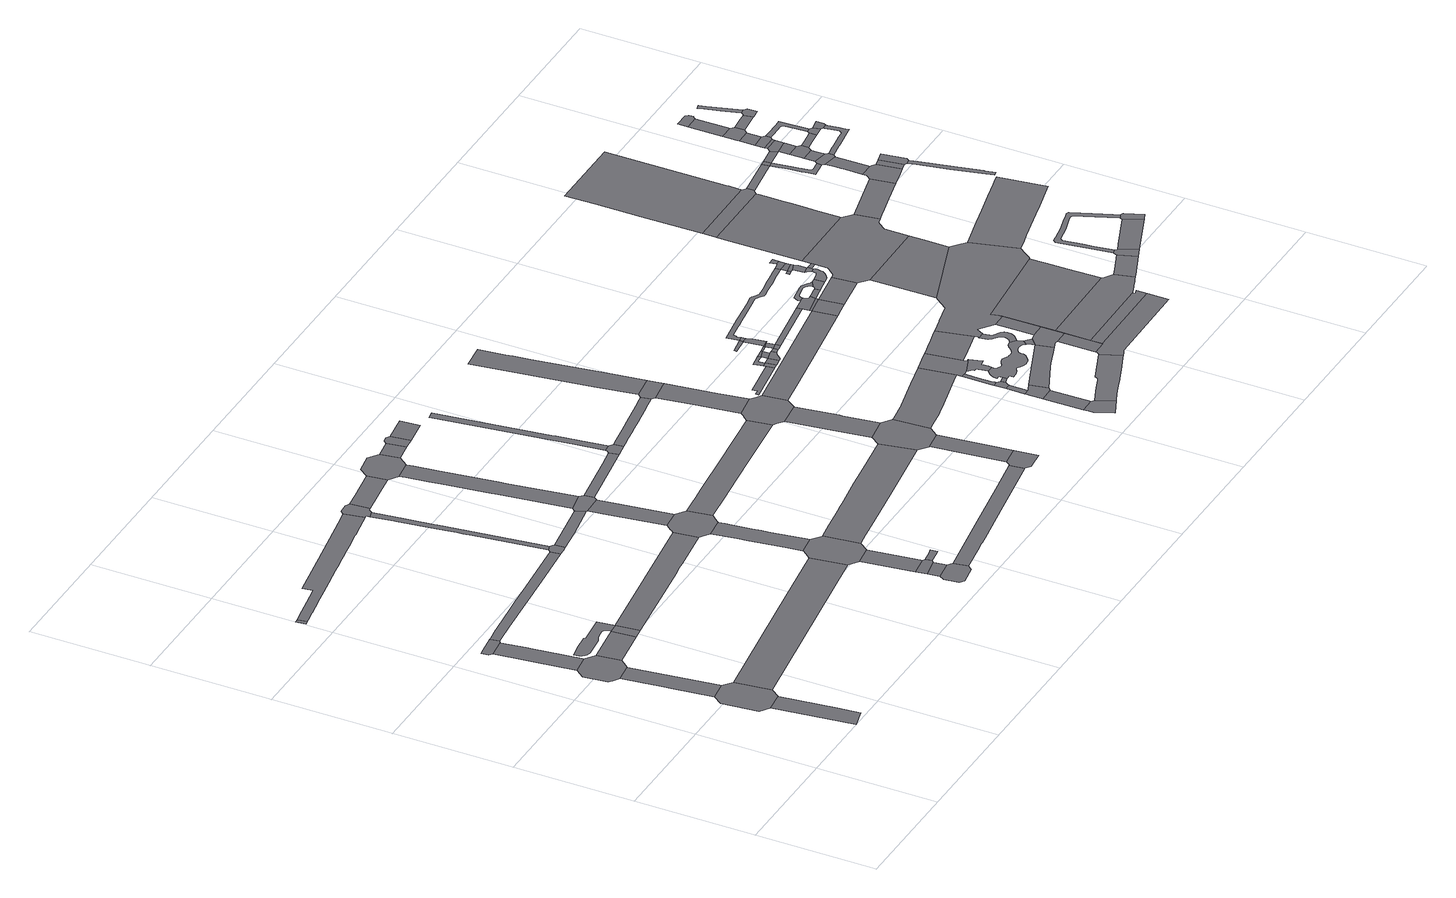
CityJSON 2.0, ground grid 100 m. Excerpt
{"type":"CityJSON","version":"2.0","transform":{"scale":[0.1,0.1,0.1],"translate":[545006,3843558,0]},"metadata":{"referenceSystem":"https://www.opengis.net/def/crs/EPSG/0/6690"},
"CityObjects":{
"road1":{"type":"Road","attributes":{"RoadStructureAttribute.sectionType":"1"},"geometry":[{"type":"MultiSurface","lod":"1","boundaries":[[[0,1,2,3,4,5,6]]]}]},
"road2":{"type":"Road","geometry":[{"type":"MultiSurface","lod":"1","boundaries":[[[7,8,9,10,11,12,13,3,2,14,15]]]}]},
"road3":{"type":"Road","attributes":{"RoadStructureAttribute.sectionType":"1"},"geometry":[{"type":"MultiSurface","lod":"1","boundaries":[[[16,17,18,19,20,21,10,9]]]}]},
"road4":{"type":"Road","geometry":[{"type":"MultiSurface","lod":"1","boundaries":[[[22,23,24,25,26,27,17,16,28,29,30,31]]]}]},
"road5":{"type":"Road","attributes":{"RoadStructureAttribute.sectionType":"1"},"geometry":[{"type":"MultiSurface","lod":"1","boundaries":[[[32,33,34,35,36,37,38,23,22]]]}]},
"road6":{"type":"Road","geometry":[{"type":"MultiSurface","lod":"1","boundaries":[[[39,40,41,42,43,36,35,44]]]}]},
"road7":{"type":"Road","geometry":[{"type":"MultiSurface","lod":"1","boundaries":[[[45,46,47,48]]]}]},
"road8":{"type":"Road","attributes":{"RoadStructureAttribute.sectionType":"1"},"geometry":[{"type":"MultiSurface","lod":"1","boundaries":[[[49,31,30,50]]]}]},
"road9":{"type":"Road","attributes":{"RoadStructureAttribute.sectionType":"1"},"geometry":[{"type":"MultiSurface","lod":"1","boundaries":[[[51,52,53,54,55,56,57,58,59,60,61,62,63,64,65,66,67,68,69,70,71,72,73,74,75,76,77,78,79,80,81,82,83,84]]]}]},
"road10":{"type":"Road","attributes":{"RoadStructureAttribute.sectionType":"1"},"geometry":[{"type":"MultiSurface","lod":"1","boundaries":[[[51,49,50,85]]]}]},
"road11":{"type":"Road","attributes":{"RoadStructureAttribute.sectionType":"1"},"geometry":[{"type":"MultiSurface","lod":"1","boundaries":[[[86,87,15,14,88]]]}]},
"road12":{"type":"Road","attributes":{"RoadStructureAttribute.sectionType":"1"},"geometry":[{"type":"MultiSurface","lod":"1","boundaries":[[[89,90,91,92,93,94,95,96,39,44,97,98,99]]]}]},
"road13":{"type":"Road","attributes":{"RoadStructureAttribute.sectionType":"1"},"geometry":[{"type":"MultiSurface","lod":"1","boundaries":[[[100,101,102,103,104,105,106,107,108,45,48,109,110,111,112,113,114,115,116,117,118,119,120,121,122,123,124,125,126,127,128,129,130,131,132]]]}]},
"road14":{"type":"Road","attributes":{"RoadStructureAttribute.sectionType":"1"},"geometry":[{"type":"MultiSurface","lod":"1","boundaries":[[[133,51,85,134,135,136,137]]]}]},
"road15":{"type":"Road","geometry":[{"type":"MultiSurface","lod":"1","boundaries":[[[138,139,140,141,89,99,142,143,144]]]}]},
"road16":{"type":"Road","attributes":{"RoadStructureAttribute.sectionType":"1"},"geometry":[{"type":"MultiSurface","lod":"1","boundaries":[[[145,146,147,148,149,150,151,152,153,154,155,156,157,158,141,140]]]}]},
"road17":{"type":"Road","geometry":[{"type":"MultiSurface","lod":"1","boundaries":[[[159,160,161,162,163,164,165,166,167,168]]]}]},
"road18":{"type":"Road","attributes":{"RoadStructureAttribute.sectionType":"1"},"geometry":[{"type":"MultiSurface","lod":"1","boundaries":[[[169,170,161,160]]]}]},
"road19":{"type":"Road","geometry":[{"type":"MultiSurface","lod":"1","boundaries":[[[171,172,100,132,173,174,150,149,175,176,177,178]]]}]},
"road20":{"type":"Road","geometry":[{"type":"MultiSurface","lod":"1","boundaries":[[[179,180,170,169,181,182]]]}]},
"road21":{"type":"Road","attributes":{"RoadStructureAttribute.sectionType":"1"},"geometry":[{"type":"MultiSurface","lod":"1","boundaries":[[[183,184,180,179]]]}]},
"road22":{"type":"Road","attributes":{"RoadStructureAttribute.sectionType":"1"},"geometry":[{"type":"MultiSurface","lod":"1","boundaries":[[[185,186,144,143,187,188]]]}]},
"road23":{"type":"Road","geometry":[{"type":"MultiSurface","lod":"1","boundaries":[[[189,190,191,192,193,194,86,88,184,183,195,196]]]}]},
"road24":{"type":"Road","geometry":[{"type":"MultiSurface","lod":"1","boundaries":[[[197,198,199,200,182,181]]]}]},
"road25":{"type":"Road","attributes":{"RoadStructureAttribute.sectionType":"1"},"geometry":[{"type":"MultiSurface","lod":"1","boundaries":[[[201,202,203,204,205,206,207,208,209,210,211,192,191]]]}]},
"road26":{"type":"Road","attributes":{"RoadStructureAttribute.sectionType":"1"},"geometry":[{"type":"MultiSurface","lod":"1","boundaries":[[[212,213,178,177,214,215,216]]]}]},
"road27":{"type":"Road","geometry":[{"type":"MultiSurface","lod":"1","boundaries":[[[217,218,219,220,133,137,221,207,206,222,223,224,225]]]}]},
"road28":{"type":"Road","attributes":{"RoadStructureAttribute.sectionType":"1"},"geometry":[{"type":"MultiSurface","lod":"1","boundaries":[[[226,227,228,229,218,217]]]}]},
"road29":{"type":"Road","geometry":[{"type":"MultiSurface","lod":"1","boundaries":[[[230,231,185,188,228,227,232,233]]]}]},
"road30":{"type":"Road","attributes":{"RoadStructureAttribute.sectionType":"1"},"geometry":[{"type":"MultiSurface","lod":"1","boundaries":[[[234,235,236,237,238,239,240,241,242,243,244,231,230]]]}]},
"road31":{"type":"Road","geometry":[{"type":"MultiSurface","lod":"1","boundaries":[[[245,246,212,216,239,238,247,248]]]}]},
"road32":{"type":"Road","attributes":{"RoadStructureAttribute.sectionType":"1"},"geometry":[{"type":"MultiSurface","lod":"1","boundaries":[[[249,250,251,252,168,167,253,254,255,256,257,258,259]]]}]},
"road33":{"type":"Road","attributes":{"RoadStructureAttribute.sectionType":"1"},"geometry":[{"type":"MultiSurface","lod":"1","boundaries":[[[260,261,233,232,262,263]]]}]},
"road34":{"type":"Road","attributes":{"RoadStructureAttribute.sectionType":"1"},"geometry":[{"type":"MultiSurface","lod":"1","boundaries":[[[264,248,247,265]]]}]},
"road35":{"type":"Road","attributes":{"RoadStructureAttribute.sectionType":"1"},"geometry":[{"type":"MultiSurface","lod":"1","boundaries":[[[266,267,268,269,270,271,272,273,274,196,195,275,276,277,278,279,280]]]}]},
"road36":{"type":"Road","geometry":[{"type":"MultiSurface","lod":"1","boundaries":[[[281,282,283,264,265,284,285]]]}]},
"road37":{"type":"Road","attributes":{"RoadStructureAttribute.sectionType":"1"},"geometry":[{"type":"MultiSurface","lod":"1","boundaries":[[[286,287,288,289,290,291,292,293,225,224,294,295,296,297]]]}]},
"road38":{"type":"Road","attributes":{"RoadStructureAttribute.sectionType":"1"},"geometry":[{"type":"MultiSurface","lod":"1","boundaries":[[[298,285,284,299]]]}]},
"road39":{"type":"Road","geometry":[{"type":"MultiSurface","lod":"1","boundaries":[[[300,301,302,303,304,260,263,305,306,307]]]}]},
"road40":{"type":"Road","attributes":{"RoadStructureAttribute.sectionType":"1"},"geometry":[{"type":"MultiSurface","lod":"1","boundaries":[[[308,309,310,311,312,313,314,315,316,303,302]]]}]},
"road41":{"type":"Road","attributes":{"RoadStructureAttribute.sectionType":"1"},"geometry":[{"type":"MultiSurface","lod":"1","boundaries":[[[317,318,319,320,321,322,323,307,306,324,325,326,327,328,329,330,331,332]]]}]},
"road42":{"type":"Road","geometry":[{"type":"MultiSurface","lod":"1","boundaries":[[[333,334,335,249,259,336,337,338]]]}]},
"road43":{"type":"Road","attributes":{"RoadStructureAttribute.sectionType":"1"},"geometry":[{"type":"MultiSurface","lod":"1","boundaries":[[[339,340,341,342,334,333]]]}]},
"road44":{"type":"Road","geometry":[{"type":"MultiSurface","lod":"1","boundaries":[[[343,344,345,266,280,346,341,340,347,348,349]]]}]},
"road45":{"type":"Road","attributes":{"RoadStructureAttribute.sectionType":"1"},"geometry":[{"type":"MultiSurface","lod":"1","boundaries":[[[350,351,352,353,354,355,344,343]]]}]},
"road46":{"type":"Road","geometry":[{"type":"MultiSurface","lod":"1","boundaries":[[[356,357,358,359,360,361,286,297,362,363,353,352,364,365,366,367]]]}]},
"road47":{"type":"Road","attributes":{"RoadStructureAttribute.sectionType":"1"},"geometry":[{"type":"MultiSurface","lod":"1","boundaries":[[[368,369,370,371,359,358]]]}]},
"road48":{"type":"Road","geometry":[{"type":"MultiSurface","lod":"1","boundaries":[[[372,373,374,317,332,370,369]]]}]},
"road49":{"type":"Road","attributes":{"RoadStructureAttribute.sectionType":"1"},"geometry":[{"type":"MultiSurface","lod":"1","boundaries":[[[375,376,377,378,379,380,381,374,373]]]}]},
"road50":{"type":"Road","attributes":{"RoadStructureAttribute.sectionType":"1"},"geometry":[{"type":"MultiSurface","lod":"1","boundaries":[[[382,383,384,385,386,349,348,387,388,389,390,391,392,393,394]]]}]},
"road51":{"type":"Road","attributes":{"RoadStructureAttribute.sectionType":"1"},"geometry":[{"type":"MultiSurface","lod":"1","boundaries":[[[395,396,397,398,399,400,401,402]]]}]},
"road52":{"type":"Road","geometry":[{"type":"MultiSurface","lod":"1","boundaries":[[[403,404,405,406,407,408,409,410]]]}]},
"road53":{"type":"Road","attributes":{"RoadStructureAttribute.sectionType":"1"},"geometry":[{"type":"MultiSurface","lod":"1","boundaries":[[[411,412,405,404]]]}]},
"road54":{"type":"Road","geometry":[{"type":"MultiSurface","lod":"1","boundaries":[[[413,414,395,402,415,416]]]}]},
"road55":{"type":"Road","attributes":{"RoadStructureAttribute.sectionType":"1"},"geometry":[{"type":"MultiSurface","lod":"1","boundaries":[[[417,418,419,420,421]]]}]},
"road56":{"type":"Road","geometry":[{"type":"MultiSurface","lod":"1","boundaries":[[[422,423,419,418,424,425,426,427,412,411,428]]]}]},
"road57":{"type":"Road","geometry":[{"type":"MultiSurface","lod":"1","boundaries":[[[429,430,431,432,414,413,433,434,435,436]]]}]},
"road58":{"type":"Road","geometry":[{"type":"MultiSurface","lod":"1","boundaries":[[[437,417,421,438,439,440,441]]]}]},
"road59":{"type":"Road","attributes":{"RoadStructureAttribute.sectionType":"1"},"geometry":[{"type":"MultiSurface","lod":"1","boundaries":[[[442,443,444,413,416,445]]]}]},
"road60":{"type":"Road","attributes":{"RoadStructureAttribute.sectionType":"1"},"geometry":[{"type":"MultiSurface","lod":"1","boundaries":[[[446,447,448,437,441,449,450,451,452,453]]]}]},
"road61":{"type":"Road","geometry":[{"type":"MultiSurface","lod":"1","boundaries":[[[454,440,439,455,456]]]}]},
"road62":{"type":"Road","geometry":[{"type":"MultiSurface","lod":"1","boundaries":[[[457,458,442,445,459,460,461,462]]]}]},
"road63":{"type":"Road","geometry":[{"type":"MultiSurface","lod":"1","boundaries":[[[463,464,436,465,442,458]]]}]},
"road64":{"type":"Road","geometry":[{"type":"MultiSurface","lod":"1","boundaries":[[[466,429,436,464]]]}]},
"road65":{"type":"Road","attributes":{"RoadStructureAttribute.sectionType":"1"},"geometry":[{"type":"MultiSurface","lod":"1","boundaries":[[[467,468,367,366,469,470,471]]]}]},
"road66":{"type":"Road","attributes":{"RoadStructureAttribute.sectionType":"1"},"geometry":[{"type":"MultiSurface","lod":"1","boundaries":[[[472,473,457,462,474]]]}]},
"road67":{"type":"Road","geometry":[{"type":"MultiSurface","lod":"1","boundaries":[[[475,466,464,476,477]]]}]},
"road68":{"type":"Road","geometry":[{"type":"MultiSurface","lod":"1","boundaries":[[[478,479,480,481]]]}]},
"road69":{"type":"Road","geometry":[{"type":"MultiSurface","lod":"1","boundaries":[[[482,483,484,382,394,446,453,485,486,487,488]]]}]},
"road70":{"type":"Road","attributes":{"RoadStructureAttribute.sectionType":"1"},"geometry":[{"type":"MultiSurface","lod":"1","boundaries":[[[489,490,491,492,486,485,493,494,495,496,497]]]}]},
"road71":{"type":"Road","geometry":[{"type":"MultiSurface","lod":"1","boundaries":[[[498,472,474,499,500]]]}]},
"road72":{"type":"Road","geometry":[{"type":"MultiSurface","lod":"1","boundaries":[[[501,502,503,477,504,505,472,498]]]}]},
"road73":{"type":"Road","attributes":{"RoadStructureAttribute.sectionType":"1"},"geometry":[{"type":"MultiSurface","lod":"1","boundaries":[[[506,507,475,477,503]]]}]},
"road74":{"type":"Road","attributes":{"RoadStructureAttribute.sectionType":"1"},"geometry":[{"type":"MultiSurface","lod":"1","boundaries":[[[508,509,510,511,512,513,410,409,514,515,516,517,518,519,520]]]}]},
"road75":{"type":"Road","attributes":{"RoadStructureAttribute.sectionType":"1"},"geometry":[{"type":"MultiSurface","lod":"1","boundaries":[[[521,522,481,507,506]]]}]},
"road76":{"type":"Road","geometry":[{"type":"MultiSurface","lod":"1","boundaries":[[[523,478,481,522]]]}]},
"road77":{"type":"Road","attributes":{"RoadStructureAttribute.sectionType":"1"},"geometry":[{"type":"MultiSurface","lod":"1","boundaries":[[[524,525,526,422,428,527,528,529,530]]]}]},
"road78":{"type":"Road","attributes":{"RoadStructureAttribute.sectionType":"1"},"geometry":[{"type":"MultiSurface","lod":"1","boundaries":[[[531,532,533,534,535,536,537,538,539,540,541,542,543,544,545,546,497,496,547,548,549,550,551,454,456,552,553,554,555,556,557,558,559,560,561,562,563,564,565,566,567,568,569,570,571,572,573,574,575]]]}]},
"road79":{"type":"Road","geometry":[{"type":"MultiSurface","lod":"1","boundaries":[[[576,577,578,579,580,482,488,581,582,583]]]}]},
"road80":{"type":"Road","attributes":{"RoadStructureAttribute.sectionType":"1"},"geometry":[{"type":"MultiSurface","lod":"1","boundaries":[[[584,498,500,585]]]}]},
"road81":{"type":"Road"},
"road82":{"type":"Road","geometry":[{"type":"MultiSurface","lod":"1","boundaries":[[[574,573,586,524,587]]]}]},
"road83":{"type":"Road","attributes":{"RoadStructureAttribute.sectionType":"1"},"geometry":[{"type":"MultiSurface","lod":"1","boundaries":[[[588,589,590,591,592,593,594,595,596,597,598,599,600,601,602,603,604,531,575]]]}]},
"road84":{"type":"Road","geometry":[{"type":"MultiSurface","lod":"1","boundaries":[[[605,606,607,608,609,610]]]}]},
"road85":{"type":"Road","geometry":[{"type":"MultiSurface","lod":"1","boundaries":[[[611,587,524,530,612,613,614,607,606,615,616]]]}]},
"road86":{"type":"Road","attributes":{"RoadStructureAttribute.sectionType":"1"},"geometry":[{"type":"MultiSurface","lod":"1","boundaries":[[[617,618,619,620,621,622,623,624,625,626,627,628,629,630,631,632,478,523,633,634,635,636,637,638,639,640,641,642,643,644,645,646,647,648,649,650,651]]]}]},
"road87":{"type":"Road","geometry":[{"type":"MultiSurface","lod":"1","boundaries":[[[652,467,471,653,654,655]]]}]},
"road88":{"type":"Road","attributes":{"RoadStructureAttribute.sectionType":"1"},"geometry":[{"type":"MultiSurface","lod":"1","boundaries":[[[656,657,658,611,616]]]}]},
"road89":{"type":"Road","attributes":{"RoadStructureAttribute.sectionType":"1"},"geometry":[{"type":"MultiSurface","lod":"1","boundaries":[[[659,660,467,652]]]}]},
"road90":{"type":"Road","geometry":[{"type":"MultiSurface","lod":"1","boundaries":[[[661,662,663,664,665,666,667,584,585,660,659,668]]]}]},
"road91":{"type":"Road","attributes":{"function":"2","RoadStructureAttribute.sectionType":"7"},"geometry":[{"type":"MultiSurface","lod":"1","boundaries":[[[669,670,610,609,671,672,508,520,673,674,675,676,677]]]}]},
"road92":{"type":"Road","attributes":{"RoadStructureAttribute.sectionType":"1"},"geometry":[{"type":"MultiSurface","lod":"1","boundaries":[[[678,679,680,668,659,681,682,683]]]}]},
"road93":{"type":"Road","attributes":{"RoadStructureAttribute.sectionType":"1"},"geometry":[{"type":"MultiSurface","lod":"1","boundaries":[[[684,685,686,687,688,689,690,691,692,693,694,695,666,665,696,697,698,699,700,701,702,703,704,705,706,707,708,709]]]}]},
"road94":{"type":"Road","attributes":{"RoadStructureAttribute.sectionType":"1"},"geometry":[{"type":"MultiSurface","lod":"1","boundaries":[[[710,652,655,711]]]}]},
"road95":{"type":"Road","geometry":[{"type":"MultiSurface","lod":"1","boundaries":[[[712,713,714,715,716,717,718,719,670,669]]]}]},
"road96":{"type":"Road","geometry":[{"type":"MultiSurface","lod":"1","boundaries":[[[709,708,720,678,683,721,722]]]}]},
"road97":{"type":"Road","attributes":{"function":"2","RoadStructureAttribute.sectionType":"7"},"geometry":[{"type":"MultiSurface","lod":"1","boundaries":[[[723,724,725,726,727,719,718,728,729,730,731,732,733,734,735]]]}]},
"road98":{"type":"Road","geometry":[{"type":"MultiSurface","lod":"1","boundaries":[[[736,737,738,739]]]}]},
"road99":{"type":"Road","attributes":{"RoadStructureAttribute.sectionType":"1"},"geometry":[{"type":"MultiSurface","lod":"1","boundaries":[[[740,741,742,743,744,745,746,747,748,749,750,751,752,753,754,722,721]]]}]},
"road100":{"type":"Road","attributes":{"function":"2"},"geometry":[{"type":"MultiSurface","lod":"1","boundaries":[[[755,756,757,758,759,760,761,762,763,764,727,726]]]}]},
"road101":{"type":"Road","geometry":[{"type":"MultiSurface","lod":"1","boundaries":[[[765,766,767,768,769,770,771,772,773,774,775,576,583,776,597,596,777,778,657,656,779,780,781,782,783,784,785,786,787,758,757,788,789,790,791,792]]]}]},
"road102":{"type":"Road","geometry":[{"type":"MultiSurface","lod":"1","boundaries":[[[793,794,795,796,749,748,797]]]}]},
"road103":{"type":"Road","geometry":[{"type":"MultiSurface","lod":"1","boundaries":[[[798,736,739,799,800]]]}]},
"road104":{"type":"Road","attributes":{"RoadStructureAttribute.sectionType":"1"},"geometry":[{"type":"MultiSurface","lod":"1","boundaries":[[[801,800,799,802,795,794]]]}]},
"road105":{"type":"Road","attributes":{"RoadStructureAttribute.sectionType":"1"},"geometry":[{"type":"MultiSurface","lod":"1","boundaries":[[[651,736,798,803]]]}]},
"road106":{"type":"Road","geometry":[{"type":"MultiSurface","lod":"1","boundaries":[[[804,805,617,651,803,806]]]}]},
"road107":{"type":"Road","attributes":{"RoadStructureAttribute.sectionType":"1"},"geometry":[{"type":"MultiSurface","lod":"1","boundaries":[[[807,793,797,808,809]]]}]},
"road108":{"type":"Road","geometry":[{"type":"MultiSurface","lod":"1","boundaries":[[[810,811,804,806]]]}]},
"road109":{"type":"Road","attributes":{"function":"2"},"geometry":[{"type":"MultiSurface","lod":"1","boundaries":[[[812,813,768,767,814,815,816,817]]]}]},
"road110":{"type":"Road","geometry":[{"type":"MultiSurface","lod":"1","boundaries":[[[818,809,808,819,820,821,822,710,711,823,812,817,824,825,826,827,828,829,830,831]]]}]},
"road111":{"type":"Road","attributes":{"RoadStructureAttribute.sectionType":"1"},"geometry":[{"type":"MultiSurface","lod":"1","boundaries":[[[832,833,834,735,734,835,836]]]}]},
"road112":{"type":"Road","attributes":{"function":"2"},"geometry":[{"type":"MultiSurface","lod":"1","boundaries":[[[837,838,839,818,831,840,841,842,843,844,845,846,847]]]}]},
"road113":{"type":"Road","geometry":[{"type":"MultiSurface","lod":"1","boundaries":[[[848,849,850,851,832,836,852,853]]]}]},
"road114":{"type":"Road","geometry":[{"type":"MultiSurface","lod":"1","boundaries":[[[854,837,847,855,856,857,858,859,860,861,862]]]}]},
"road115":{"type":"Road","attributes":{"function":"2"},"geometry":[{"type":"MultiSurface","lod":"1","boundaries":[[[863,864,865,866,854,862,867,868,869]]]}]},
"road116":{"type":"Road","attributes":{"RoadStructureAttribute.sectionType":"1"},"geometry":[{"type":"MultiSurface","lod":"1","boundaries":[[[870,871,853,852,872]]]}]},
"road117":{"type":"Road","attributes":{"RoadStructureAttribute.sectionType":"1"},"geometry":[{"type":"MultiSurface","lod":"1","boundaries":[[[873,874,875,876,877,878,879,880,881,882,883,884,885,886,887,850,849,888,889,890,891,892,893,894,895,896,897,898,899,900,901,902,903]]]}]},
"road118":{"type":"Road","attributes":{"RoadStructureAttribute.sectionType":"1"},"geometry":[{"type":"MultiSurface","lod":"1","boundaries":[[[904,905,906,907,908,909,910,911,792,791,912,913,914,915,916,917,918]]]}]},
"road119":{"type":"Road","attributes":{"RoadStructureAttribute.sectionType":"1"},"geometry":[{"type":"MultiSurface","lod":"1","boundaries":[[[919,828,827,920,921,922,923]]]}]},
"road120":{"type":"Road","geometry":[{"type":"MultiSurface","lod":"1","boundaries":[[[903,902,870,872,924,925]]]}]},
"road121":{"type":"Road","attributes":{"RoadStructureAttribute.sectionType":"1"},"geometry":[{"type":"MultiSurface","lod":"1","boundaries":[[[926,927,928,860,859,929,930]]]}]},
"road122":{"type":"Road","geometry":[{"type":"MultiSurface","lod":"1","boundaries":[[[931,926,930,932]]]}]},
"road123":{"type":"Road","attributes":{"RoadStructureAttribute.sectionType":"1"},"geometry":[{"type":"MultiSurface","lod":"1","boundaries":[[[933,934,935,936,937,938,939,940,932,930,941,942,943,944,945,946,947,948,949,950]]]}]},
"road124":{"type":"Road","geometry":[{"type":"MultiSurface","lod":"1","boundaries":[[[951,952,953,954,955,956,919,923,957,958,959,960]]]}]},
"road125":{"type":"Road","attributes":{"RoadStructureAttribute.sectionType":"1"},"geometry":[{"type":"MultiSurface","lod":"1","boundaries":[[[961,962,963,964,965,966,953,952,967,968]]]}]},
"road126":{"type":"Road","attributes":{"RoadStructureAttribute.sectionType":"1"},"geometry":[{"type":"MultiSurface","lod":"1","boundaries":[[[969,931,932,970]]]}]},
"road127":{"type":"Road","geometry":[{"type":"MultiSurface","lod":"1","boundaries":[[[971,972,950,949,973,961,968,974,975,976,977,978,979]]]}]},
"road128":{"type":"Road","attributes":{"RoadStructureAttribute.sectionType":"1"},"geometry":[{"type":"MultiSurface","lod":"1","boundaries":[[[980,960,959,981]]]}]},
"road129":{"type":"Road","attributes":{"RoadStructureAttribute.sectionType":"1"},"geometry":[{"type":"MultiSurface","lod":"1","boundaries":[[[982,983,971,979,984,985,986]]]}]},
"road130":{"type":"Road","attributes":{"RoadStructureAttribute.sectionType":"1"},"geometry":[{"type":"MultiSurface","lod":"1","boundaries":[[[987,988,989,990,991,992,993,994,995,996,997]]]}]},
"road131":{"type":"Road","geometry":[{"type":"MultiSurface","lod":"1","boundaries":[[[998,999,1000,1001,982,986,1002,1003,1004,1005]]]}]},
"road132":{"type":"Road","geometry":[{"type":"MultiSurface","lod":"1","boundaries":[[[1006,980,981,992,991,1007]]]}]},
"road133":{"type":"Road","attributes":{"RoadStructureAttribute.sectionType":"1"},"geometry":[{"type":"MultiSurface","lod":"1","boundaries":[[[1008,1009,999,998]]]}]},
"road134":{"type":"Road","geometry":[{"type":"MultiSurface","lod":"1","boundaries":[[[1010,1011,969,970,1009,1008,1012]]]}]},
"road135":{"type":"Road","attributes":{"RoadStructureAttribute.sectionType":"1"},"geometry":[{"type":"MultiSurface","lod":"1","boundaries":[[[1013,1014,1010,1012]]]}]},
"road136":{"type":"Road","geometry":[{"type":"MultiSurface","lod":"1","boundaries":[[[1015,1016,1014,1013,1017,1018]]]}]},
"road137":{"type":"Road","attributes":{"RoadStructureAttribute.sectionType":"1"},"geometry":[{"type":"MultiSurface","lod":"1","boundaries":[[[1019,1020,1021,1022,1016,1015]]]}]},
"road138":{"type":"Road","geometry":[{"type":"MultiSurface","lod":"1","boundaries":[[[1023,1024,1025,1020,1019,1026,1027,1028]]]}]},
"road139":{"type":"Road","attributes":{"RoadStructureAttribute.sectionType":"1"},"geometry":[{"type":"MultiSurface","lod":"1","boundaries":[[[1029,1030,1031,1005,1004,1032,1033]]]}]},
"road140":{"type":"Road","attributes":{"RoadStructureAttribute.sectionType":"1"},"geometry":[{"type":"MultiSurface","lod":"1","boundaries":[[[1034,1035,1036,1024,1023]]]}]},
"road141":{"type":"Road","attributes":{"RoadStructureAttribute.sectionType":"1"},"geometry":[{"type":"MultiSurface","lod":"1","boundaries":[[[1037,1038,1039,1040,1041,1042,1043,1044,1045,1046,1047,1048,1049,1050,1051,1052,1053,1054,1055,977,976]]]}]},
"road142":{"type":"Road","attributes":{"RoadStructureAttribute.sectionType":"1"},"geometry":[{"type":"MultiSurface","lod":"1","boundaries":[[[1056,1057,1058,1059,1060,1018,1017,1061,1062,1063,1064,1065,1066,1067]]]}]},
"road143":{"type":"Road","geometry":[{"type":"MultiSurface","lod":"1","boundaries":[[[1068,1069,1070,1035,1034,1071,1072,1073]]]}]},
"road144":{"type":"Road","geometry":[{"type":"MultiSurface","lod":"1","boundaries":[[[1067,1066,1074,1029,1033,1075,1076]]]}]},
"road145":{"type":"Road","attributes":{"RoadStructureAttribute.sectionType":"1"},"geometry":[{"type":"MultiSurface","lod":"1","boundaries":[[[1077,1078,1079,1028,1027,1080,1081]]]}]},
"road146":{"type":"Road","geometry":[{"type":"MultiSurface","lod":"1","boundaries":[[[1082,1076,1075,1046,1045,1083]]]}]},
"road147":{"type":"Road","geometry":[{"type":"MultiSurface","lod":"1","boundaries":[[[1084,1085,1086,1087,1077,1081,1088,1089]]]}]},
"road148":{"type":"Road","attributes":{"RoadStructureAttribute.sectionType":"1"},"geometry":[{"type":"MultiSurface","lod":"1","boundaries":[[[1090,1091,1092,1093,1094,1095,1096,1086,1085]]]}]}
},
"vertices":[
[787,225,0],[727,683,0],[727,684,0],[569,664,0],[628,223,0],[656,3,0],[810,42,0],
[746,1060,0],[671,1120,0],[669,1122,0],[512,1099,0],[513,1097,0],[452,1017,0],[489,719,0],[787,763,0],[747,1059,0],
[573,1851,0],[414,1829,0],[438,1653,0],[446,1590,0],[457,1510,0],[467,1434,0],
[529,2186,0],[371,2164,0],[309,2087,0],[335,1889,0],[363,1868,0],[364,1867,0],[612,1900,0],[613,1901,0],[636,1930,0],[608,2127,0],
[487,2505,0],[479,2565,0],[469,2638,0],[442,2835,0],[285,2815,0],[321,2541,0],[329,2483,0],
[449,2924,0],[353,2911,0],[280,2902,0],[249,2897,0],[255,2837,0],[459,2849,0],
[38,4310,0],[8,4305,0],[22,4226,0],[51,4231,0],
[948,2173,0],[966,1975,0],
[1027,2183,0],[1008,2326,0],[775,2296,0],[771,2311,0],[636,2297,0],[542,2279,0],[549,2237,0],[550,2236,0],[553,2229,0],[556,2223,0],[560,2217,0],[565,2211,0],[570,2206,0],[575,2201,0],[581,2196,0],[587,2192,0],[594,2189,0],[601,2186,0],[608,2184,0],[615,2183,0],[622,2182,0],[640,2182,0],[791,2201,0],[828,2223,0],[912,2233,0],[916,2233,0],[920,2232,0],[924,2231,0],[928,2229,0],[931,2226,0],[934,2223,0],[936,2220,0],[938,2215,0],[948,2175,0],
[1053,1987,0],
[2479,1312,0],[1978,1239,0],[2525,1017,0],
[1689,3053,0],[1142,2999,0],[980,2983,0],[897,2975,0],[739,2959,0],[608,2946,0],[575,2942,0],[463,2926,0],[657,2869,0],[1303,2932,0],[1697,2969,0],
[1451,4644,0],[1319,4620,0],[834,4535,0],[784,4526,0],[426,4464,0],[438,4379,0],[349,4363,0],[216,4341,0],[93,4319,0],[80,4236,0],[84,4237,0],[150,4248,0],[162,4250,0],[170,4252,0],[245,4264,0],[360,4284,0],[458,4301,0],[580,4322,0],[670,4338,0],[746,4351,0],[837,4367,0],[843,4368,0],[905,4378,0],[912,4380,0],[938,4384,0],[1011,4397,0],[1013,4397,0],[1082,4408,0],[1171,4424,0],[1230,4435,0],[1244,4437,0],[1346,4454,0],[1480,4478,0],
[2327,2360,0],[1860,2096,0],[1925,2105,0],[1982,2112,0],[2355,2163,0],
[1772,3072,0],[1771,3073,0],[1753,3088,0],[1706,3075,0],[1740,2973,0],[1791,2980,0],[1784,3063,0],
[1662,3733,0],[1631,3957,0],[1630,3965,0],[1597,4199,0],[1561,4462,0],[1506,4450,0],[1534,4266,0],[1537,4247,0],[1577,3980,0],[1596,3849,0],[1606,3781,0],[1613,3732,0],[1616,3712,0],[1623,3661,0],
[2891,333,0],[2853,360,0],[2695,338,0],[2667,297,0],[2685,178,0],[2723,149,0],[2881,175,0],[2909,212,0],[2911,213,0],[2893,332,0],
[2837,467,0],[2681,435,0],
[1551,4678,0],[1473,4672,0],[1496,4481,0],[1501,4482,0],[1569,4474,0],[1582,4494,0],[1605,4498,0],[1588,4658,0],
[2825,549,0],[2668,527,0],[2857,488,0],[2849,540,0],
[2763,982,0],[2606,959,0],
[2257,3138,0],[2256,3136,0],[1989,3007,0],[2288,3057,0],
[2779,1357,0],[2700,1415,0],[2698,1416,0],[2542,1392,0],[2542,1391,0],[2480,1313,0],[2822,1060,0],[2781,1355,0],
[2937,499,0],[2985,507,0],[2974,562,0],[2937,554,0],
[2654,1722,0],[2644,1794,0],[2633,1866,0],[2611,2021,0],[2604,2073,0],[2596,2124,0],[2438,2104,0],[2467,1903,0],[2481,1809,0],[2516,1570,0],[2525,1507,0],
[1978,4715,0],[1712,4675,0],[1733,4517,0],[1872,4537,0],[2003,4556,0],
[2547,2458,0],[2389,2440,0],[2350,2390,0],[2348,2388,0],[2387,2140,0],[2635,2171,0],[2636,2172,0],[2660,2201,0],[2626,2399,0],
[2478,2930,0],[2459,3057,0],[2299,3051,0],[2314,2930,0],
[2440,3197,0],[2281,3168,0],[2484,3092,0],[2472,3170,0],
[2357,3740,0],[2347,3811,0],[2276,4291,0],[2250,4471,0],[2243,4522,0],[2084,4500,0],[2092,4447,0],[2118,4269,0],[2132,4177,0],[2190,3788,0],[2196,3738,0],
[2198,4821,0],[2038,4797,0],[2304,4602,0],[2280,4761,0],
[4244,551,0],[3915,498,0],[3472,427,0],[2939,338,0],[2940,217,0],[3129,248,0],[3228,264,0],[3234,265,0],[3302,276,0],[3725,344,0],[4261,431,0],
[3060,3261,0],[2910,3235,0],[2911,3157,0],[3073,3183,0],
[2433,4784,0],[2456,4625,0],
[4062,1543,0],[3722,1494,0],[3509,1464,0],[3318,1435,0],[3236,1423,0],[3196,1417,0],[3133,1408,0],[3006,1389,0],[2929,1377,0],[2823,1061,0],[2932,1077,0],[3120,1103,0],[3530,1163,0],[4121,1250,0],[4122,1250,0],
[2492,4819,0],[2452,4811,0],[2452,4809,0],[2550,4639,0],[2526,4797,0],
[3907,2550,0],[3677,2523,0],[3550,2507,0],[3387,2488,0],[2918,2433,0],[2809,2420,0],[2753,2414,0],[2691,2406,0],[2920,2231,0],[3000,2242,0],[3407,2289,0],[3939,2352,0],
[2740,4830,0],[2756,4669,0],
[3173,3280,0],[3153,3296,0],[3142,3304,0],[3082,3297,0],[3074,3284,0],[3136,3193,0],[3183,3201,0],[3174,3279,0],
[3108,3533,0],[3082,3712,0],[3077,3747,0],[2945,4666,0],[2944,4668,0],[2885,4657,0],[2897,4573,0],[3017,3746,0],[3045,3552,0],
[3828,3386,0],[3827,3385,0],[3791,3379,0],[3699,3364,0],[3487,3329,0],[3380,3312,0],[3202,3284,0],[3252,3212,0],[3294,3219,0],[3396,3235,0],[3437,3241,0],[3524,3255,0],[3588,3265,0],[3705,3284,0],[3711,3285,0],[3841,3305,0],
[4435,611,0],[4278,591,0],[4247,551,0],[4264,429,0],[4302,399,0],[4459,418,0],
[4409,823,0],[4361,1211,0],[4201,1188,0],[4238,902,0],
[4320,1653,0],[4121,1624,0],[4062,1544,0],[4197,1190,0],[4360,1214,0],[4423,1293,0],[4401,1594,0],
[4278,1948,0],[4274,1973,0],[4220,2316,0],[4021,2294,0],[4067,1982,0],[4121,1625,0],
[4220,2619,0],[4197,2636,0],[4168,2656,0],[3970,2630,0],[3949,2603,0],[3930,2579,0],[3967,2332,0],[3993,2314,0],[4241,2345,0],[4259,2372,0],[4278,2399,0],[4251,2597,0],
[4130,2906,0],[4068,3314,0],[3870,3283,0],[3914,2998,0],
[4061,3360,0],[4047,3446,0],[3851,3416,0],
[4000,3756,0],[3911,4343,0],[3891,4476,0],[3882,4533,0],[3850,4747,0],[3651,4724,0],[3798,3754,0],
[5097,1737,0],[4886,1689,0],[4596,1623,0],[4571,1620,0],[4415,1595,0],[4473,1301,0],[4624,1324,0],[4640,1326,0],[4754,1352,0],[5107,1433,0],[5140,1440,0],[5141,1441,0],[5143,1441,0],
[4610,2747,0],[4287,2698,0],[4290,2679,0],[4293,2657,0],[4251,2651,0],[4247,2650,0],[4249,2623,0],[4620,2679,0],
[5289,386,0],[5275,397,0],[5152,395,0],[5153,355,0],[5154,315,0],[5219,169,0],[5363,233,0],[5298,379,0],
[5272,734,0],[5147,726,0],
[4649,2773,0],[4607,2766,0],[4635,2682,0],[4662,2686,0],
[5145,1033,0],[5146,878,0],[5195,879,0],[5196,1031,0],[5197,1033,0],
[5262,905,0],[5211,885,0],[5146,861,0],[5146,835,0],[5146,818,0],[5147,739,0],[5294,757,0],
[4703,2861,0],[4641,2852,0],[4594,2845,0],[4595,2838,0],[4645,2818,0],[4644,2828,0],[4658,2830,0],[4704,2836,0],
[5144,1130,0],[5206,1055,0],[5218,1075,0],[5213,1113,0],[5186,1130,0],
[4714,2783,0],[4697,2780,0],[4668,2776,0],[4727,2696,0],
[5143,1394,0],[5144,1148,0],[5144,1145,0],[5184,1147,0],[5184,1148,0],[5183,1163,0],[5181,1286,0],[5180,1394,0],
[5270,1123,0],[5251,1087,0],[5271,1088,0],
[4807,2802,0],[4784,2799,0],[4748,2699,0],[4756,2708,0],[4792,2752,0],[4812,2762,0],
[4780,2826,0],[4776,2859,0],[4709,2811,0],
[4781,2872,0],
[5424,2778,0],[4847,2688,0],[4507,2434,0],[4811,2481,0],[5446,2578,0],
[4851,2807,0],[4835,2805,0],[4852,2767,0],
[4840,2881,0],[4790,2861,0],[4841,2870,0],
[4831,3074,0],[4694,3053,0],[4689,3028,0],[4827,3047,0],
[5291,1781,0],[5267,1775,0],[5204,1761,0],[5218,1399,0],[5369,1460,0],[5343,1454,0],[5337,1485,0],
[5357,1290,0],[5350,1341,0],[5396,1349,0],[5393,1362,0],[5255,1362,0],[5258,1348,0],[5277,1352,0],[5296,1259,0],[5347,1255,0],
[4904,2820,0],[4863,2769,0],[4911,2776,0],
[4900,2843,0],[4896,2867,0],[4893,2888,0],[4845,2846,0],[4846,2837,0],
[4911,2893,0],[4851,2882,0],
[5861,629,0],[5581,517,0],[5571,491,0],[5547,481,0],[5454,443,0],[5359,404,0],[5449,271,0],[5549,310,0],[5633,342,0],[5640,345,0],[5795,408,0],[5891,447,0],[5929,463,0],
[4892,3005,0],[4877,3050,0],
[4871,3084,0],
[5761,1105,0],[5761,1104,0],[5542,1017,0],[5543,870,0],[5593,893,0],[5730,939,0],[5797,964,0],
[5706,1288,0],[5675,1283,0],[5647,1265,0],[5621,1233,0],[5592,1214,0],[5565,1208,0],[5540,1211,0],[5538,1211,0],[5509,1227,0],[5485,1237,0],[5459,1234,0],[5432,1217,0],[5412,1199,0],[5393,1201,0],[5366,1215,0],[5349,1232,0],[5264,1228,0],[5248,1204,0],[5241,1182,0],[5240,1153,0],[5265,1155,0],[5307,1089,0],[5312,1054,0],[5359,1056,0],[5392,1070,0],[5412,1086,0],[5427,1088,0],[5451,1070,0],[5479,1057,0],[5508,1052,0],[5531,1053,0],[5541,1057,0],[5560,1065,0],[5584,1084,0],[5602,1104,0],[5612,1129,0],[5614,1150,0],[5619,1170,0],[5635,1186,0],[5654,1195,0],[5684,1197,0],[5718,1188,0],[5740,1166,0],[5767,1207,0],[5755,1255,0],
[5596,1850,0],[5534,1836,0],[5466,1820,0],[5411,1808,0],[5346,1793,0],[5466,1514,0],[5537,1530,0],[5662,1558,0],
[5409,2897,0],[5413,2853,0],
[5756,1150,0],[5824,1161,0],
[5771,1270,0],[5794,1290,0],[5809,1312,0],[5817,1336,0],[5817,1365,0],[5810,1387,0],[5796,1405,0],[5733,1446,0],[5718,1518,0],[5660,1515,0],[5670,1448,0],[5687,1423,0],[5711,1404,0],[5739,1384,0],[5751,1355,0],[5747,1329,0],[5732,1304,0],
[6000,707,0],[5997,979,0],[5875,977,0],[5880,680,0],[5880,666,0],[6000,667,0],
[5876,1171,0],[5859,988,0],[5861,987,0],[5863,985,0],[5995,1161,0],[5995,1172,0],
[5808,3276,0],[5752,3268,0],[5669,3257,0],[5628,3250,0],[5520,3232,0],[5477,3226,0],[5445,3225,0],[5412,3243,0],[5387,3257,0],[5362,3260,0],[5304,3251,0],[5163,3231,0],[5126,3226,0],[5063,3217,0],[5020,3211,0],[4817,3181,0],[4866,3117,0],[4873,3130,0],[4875,3152,0],[4980,3166,0],[5026,3172,0],[5069,3180,0],[5163,3194,0],[5194,3198,0],[5335,3220,0],[5350,3222,0],[5375,3222,0],[5415,3200,0],[5443,3185,0],[5460,3183,0],[5520,3191,0],[5634,3207,0],[5676,3215,0],[5736,3223,0],[5812,3234,0],
[5584,2802,0],[5500,2587,0],[5526,2591,0],[5605,2603,0],
[5991,1489,0],[5873,1487,0],[5874,1333,0],
[5581,2829,0],[5422,2795,0],
[5563,2877,0],[5550,2889,0],[5545,2902,0],[5543,2915,0],[5543,2917,0],[5503,2911,0],[5478,2907,0],[5588,2877,0],
[6744,676,0],[6004,668,0],[5880,654,0],[5868,639,0],[5957,474,0],[5986,486,0],[5988,487,0],[5992,489,0],[6745,497,0],
[5695,2893,0],[5653,2887,0],[5648,2886,0],[5670,2845,0],[5680,2846,0],[5700,2850,0],
[5759,2954,0],[5753,2957,0],[5737,2966,0],[5681,2999,0],[5654,2995,0],[5571,2983,0],[5524,2976,0],[5522,2973,0],[5519,2969,0],[5515,2964,0],[5507,2949,0],[5502,2936,0],[5547,2939,0],[5561,2952,0],[5562,2954,0],[5586,2960,0],[5592,2961,0],[5646,2972,0],[5651,2973,0],[5667,2975,0],[5685,2968,0],[5702,2956,0],[5710,2946,0],[5712,2943,0],[5718,2923,0],[5765,2951,0],
[5888,2849,0],[5909,2650,0],
[6743,767,0],[6740,766,0],[6733,763,0],[6724,760,0],[6708,753,0],[6707,759,0],[6707,776,0],[6003,767,0],
[5713,2903,0],[5812,2869,0],[5802,2952,0],
[6809,1047,0],[6786,1062,0],[6783,1064,0],[6778,1068,0],[6000,1057,0],[6710,777,0],[6723,783,0],[6735,787,0],[6789,809,0],[6846,832,0],[6871,842,0],[6904,856,0],[6861,1012,0],
[5820,3179,0],[5781,3173,0],[5785,3146,0],[5823,3151,0],
[5858,2877,0],[5885,2895,0],[5910,2920,0],[5927,2943,0],[5930,2963,0],[5934,2990,0],[5934,2994,0],[5933,3005,0],[5931,3019,0],[5892,3015,0],[5892,2994,0],[5892,2987,0],[5890,2984,0],[5885,2975,0],[5862,2965,0],
[6773,1350,0],[6770,1532,0],[6768,1658,0],[5975,1579,0],[5978,1573,0],[5983,1562,0],[5987,1550,0],[5990,1537,0],[5994,1519,0],[5995,1511,0],
[6745,2176,0],[6716,2199,0],[6639,2259,0],[5990,2035,0],[5979,2021,0],[5901,1920,0],[5899,1919,0],[5729,1880,0],[5718,1877,0],[5678,1868,0],[5661,1864,0],[5667,1528,0],[5752,1578,0],[5860,1497,0],[5991,1510,0],[5991,1511,0],[5990,1519,0],[5987,1536,0],[5983,1549,0],[5979,1561,0],[5975,1571,0],[5971,1578,0],[5975,1580,0],[6770,1660,0],[6778,1670,0],[6814,1718,0],[6860,1779,0],[6757,2166,0],
[5929,3068,0],[5919,3068,0],[5859,3059,0],[5884,3037,0],[5929,3038,0],
[5903,3196,0],[5845,3155,0],[5908,3180,0],
[5918,3143,0],[5846,3146,0],
[5903,3234,0],
[5861,3292,0],[5854,3282,0],[5903,3292,0],
[5966,3068,0],[5985,3036,0],[5985,3067,0],
[5903,3347,0],[5856,3345,0],
[5987,2583,0],[5989,2367,0],[6639,2263,0],[6638,2483,0],[6637,2525,0],[6637,2587,0],
[5984,3141,0],[5986,2933,0],[5976,2921,0],[5937,2872,0],[5923,2854,0],[5973,2595,0],[6636,2793,0],[6685,2857,0],[6698,2873,0],[6743,2883,0],[6711,3081,0],[6687,3101,0],[6649,3134,0],[6634,3147,0],
[7100,1107,0],[6967,1053,0],[6892,1024,0],[6927,865,0],[7159,959,0],
[5978,3846,0],[5978,3776,0],[5982,3416,0],[6632,3375,0],[6632,3443,0],[6631,3573,0],[6631,3621,0],[6631,3651,0],[6629,3782,0],[6629,3828,0],[6630,3851,0],
[7158,1147,0],[7153,1151,0],[7113,1141,0],[7113,1137,0],[7244,993,0],[7173,1137,0],
[5977,3963,0],[6630,3852,0],[6641,3864,0],[6648,3872,0],[6653,3878,0],[6666,3880,0],[6660,3941,0],[6656,3945,0],[6629,3968,0],
[5968,5097,0],[5971,4848,0],[5971,4846,0],[5974,4465,0],[6629,4076,0],[6629,4101,0],[6625,5099,0],
[7545,1287,0],[7232,1161,0],[7618,1144,0],
[7571,1381,0],[7513,1524,0],[7449,1679,0],[7429,1688,0],[7424,1687,0],[7398,1681,0],[7345,1670,0],[7229,1636,0],[7108,1617,0],[7091,1614,0],[7079,1612,0],[7067,1610,0],[7057,1598,0],[7048,1588,0],[7082,1351,0],[7130,1312,0],[7124,1349,0],[7116,1402,0],[7094,1554,0],[7102,1566,0],[7112,1578,0],[7114,1578,0],[7239,1598,0],[7350,1631,0],[7397,1642,0],[7398,1641,0],[7423,1629,0],[7452,1557,0],[7483,1481,0],[7555,1311,0],[7592,1328,0],
[7628,2368,0],[7625,2368,0],[7596,2361,0],[7527,2345,0],[7367,2308,0],[7182,2265,0],[7110,2248,0],[7019,2227,0],[6958,1802,0],[7032,1820,0],[7315,1886,0],[7431,1913,0],[7649,1963,0],[7680,1970,0],[7690,1972,0],
[7184,3191,0],[6797,2896,0],[6869,2912,0],[7013,2946,0],[7216,2993,0],
[7678,1169,0],[7618,1317,0],
[6998,3989,0],[6797,3961,0],[6757,3955,0],[6931,3918,0],[7007,3929,0],
[7038,3995,0],[7047,3935,0],
[7186,3631,0],[7112,3621,0],[7109,3623,0],[7090,3639,0],[7082,3700,0],[7080,3709,0],[7080,3710,0],[7069,3786,0],[7014,3884,0],[7030,3786,0],[7044,3682,0],[7045,3670,0],[7054,3609,0],[7059,3574,0],[7093,3579,0],[7112,3581,0],[7190,3591,0],[7193,3632,0],
[7351,3255,0],[7336,3266,0],[7216,3264,0],[7216,3248,0],[7216,3231,0],[7209,3222,0],[7313,3015,0],[7377,3030,0],[7409,3038,0],[7377,3237,0],
[7211,3572,0],[7212,3551,0],[7212,3500,0],[7213,3455,0],[7213,3441,0],[7214,3406,0],[7333,3443,0],[7331,3552,0],
[7180,4014,0],[7198,3956,0],
[7212,3656,0],[7207,3650,0],[7192,3591,0],[7333,3554,0],[7336,3557,0],[7348,3573,0],[7350,3615,0],[7347,3618,0],[7331,3633,0],
[7438,3251,0],[7469,3052,0],
[7210,3748,0],[7212,3669,0],[7330,3650,0],[7330,3685,0],[7329,3749,0],
[7664,2483,0],[7662,2492,0],[7610,2714,0],[7549,2979,0],[7533,3046,0],[7494,3037,0],[7510,2970,0],[7567,2721,0],[7623,2482,0],[7644,2393,0],[7682,2404,0],
[7329,3868,0],[7208,3865,0],[7210,3788,0],[7210,3784,0],[7338,3760,0],[7347,3772,0],[7354,3780,0],[7352,3844,0],
[7517,3269,0],[7549,3070,0],
[7328,3969,0],[7207,3957,0],
[7206,4045,0],[7188,4024,0],[7327,4046,0],
[7327,4069,0],[7205,4068,0],
[7324,4154,0],[7204,4148,0],[7346,4093,0],[7346,4133,0],
[7324,4278,0],[7203,4276,0],[7203,4204,0],[7204,4190,0],
[7322,4414,0],[7201,4413,0],[7202,4295,0],[7343,4299,0],[7351,4308,0],[7350,4390,0],
[7528,3864,0],[7495,3859,0],[7357,3840,0],[7423,3790,0],[7533,3805,0],
[7319,4702,0],[7198,4698,0],[7198,4671,0],
[7470,3591,0],[7472,3591,0],[7498,3595,0],[7686,3621,0],[7702,3623,0],[7700,3638,0],[7691,3704,0],[7679,3793,0],[7677,3806,0],[7636,3801,0],[7637,3792,0],[7651,3698,0],[7654,3677,0],[7637,3654,0],[7580,3646,0],[7494,3635,0],[7464,3631,0],[7410,3623,0],[7380,3619,0],
[7579,3892,0],[7564,4101,0],[7562,4134,0],[7509,4134,0],[7395,4133,0],[7396,4093,0],[7505,4095,0],[7511,4090,0],[7527,4074,0],[7534,3971,0],[7540,3886,0],[7580,3891,0],
[7320,4786,0],[7198,4784,0],[7198,4755,0],[7336,4725,0],[7341,4726,0],[7337,4766,0],
[7540,3883,0],[7615,3816,0],[7602,3874,0],
[7519,4407,0],[7459,4400,0],[7352,4388,0],[7518,4327,0],[7532,4328,0],
[7687,3887,0],[7693,3827,0],
[7582,4434,0],[7581,4438,0],[7541,4431,0],[7527,4408,0],[7611,4337,0],[7605,4418,0],
[7536,4594,0],[7502,4708,0],[7487,4764,0],[7448,4751,0],[7463,4699,0],[7497,4583,0],[7509,4544,0]
]}
